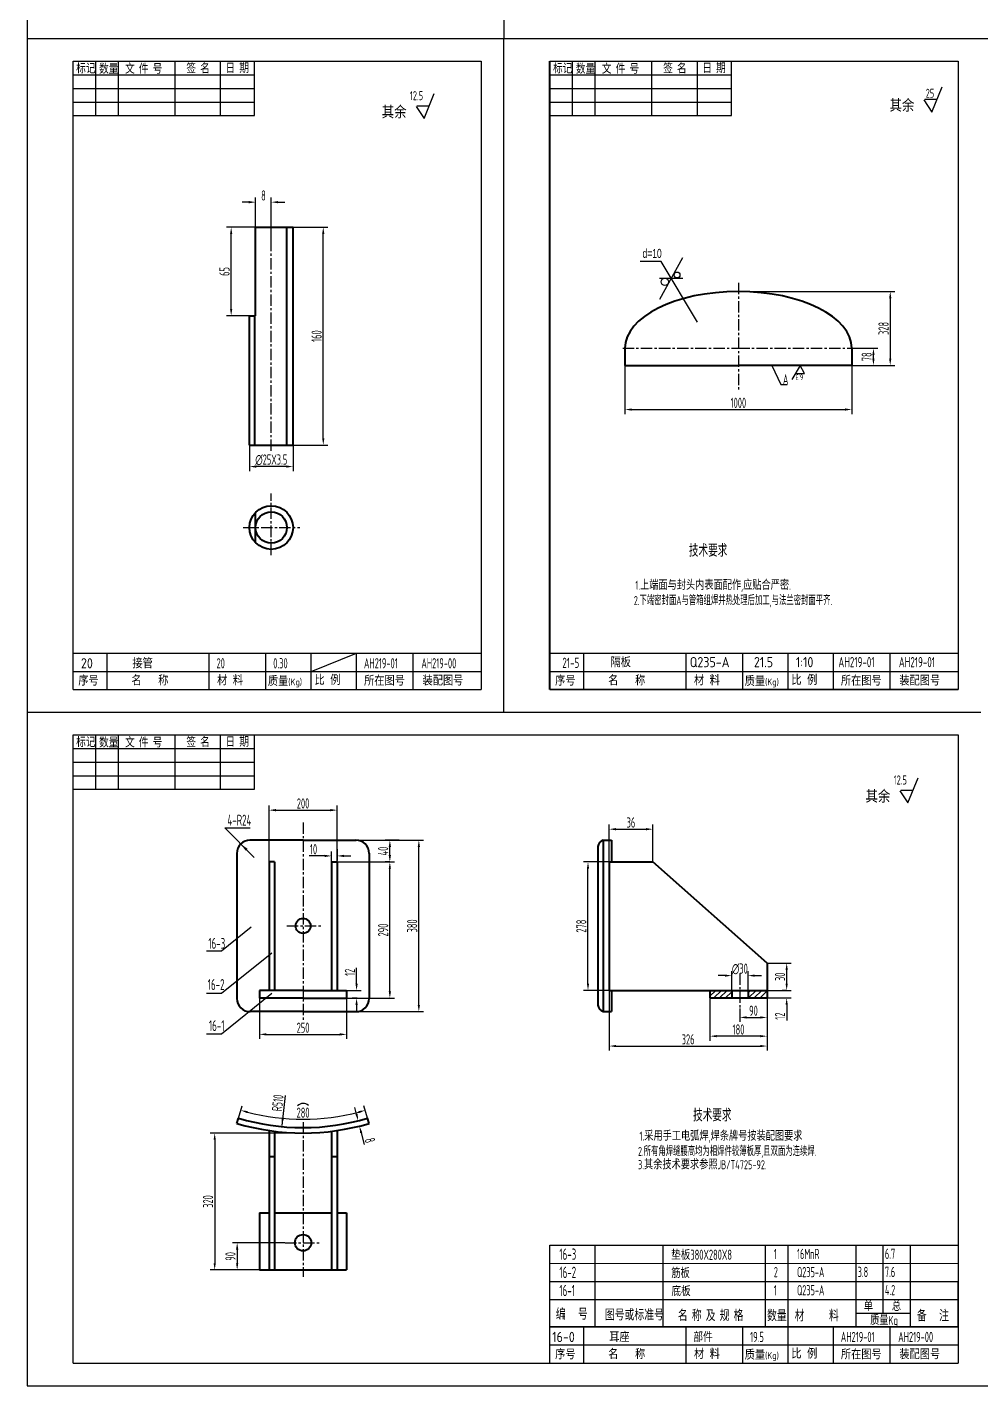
# Model space of a CAD drawing. Extents: x -857 to 594, y 0 to 1194.
# Drawn here: x -857 to -436, y 6 to 605 of the extents above; entities that cross this region are included whole.
import ezdxf
from ezdxf.enums import TextEntityAlignment as Align

# ---------------------------------------------------------------- set-up
doc = ezdxf.new("R2010")
doc.units = 0
doc.header["$LTSCALE"] = 2
doc.header["$MEASUREMENT"] = 0
doc.linetypes.add('CENTERX2', pattern=[4, 2.5, -0.5, 0.5, -0.5])
doc.layers.get('0').update_dxf_attribs({"linetype": 'CONTINUOUS'})
doc.layers.get('DEFPOINTS').update_dxf_attribs({"linetype": 'CONTINUOUS'})
for name, color, linetype in [('16CEN', 6, 'CENTERX2'), ('16CON1', 4, 'CONTINUOUS'), ('16CON2', 3, 'CONTINUOUS'), ('16TXT', 3, 'CONTINUOUS')]:
    doc.layers.add(name, color=color, linetype=linetype)
doc.layers.add('16CON', color=7, linetype='CONTINUOUS', lineweight=40)
doc.styles.add('GREEKC', font='greekc.shx', dxfattribs={"width": 0.7, "bigfont": 'hztxt2.shx'})
doc.styles.add('HZ', font='ascii.shx', dxfattribs={"width": 0.7, "bigfont": 'hztxt2.shx'})
doc.styles.add('HZ1', font='ascii.shx', dxfattribs={"width": 0.75, "bigfont": 'hztxt2.shx'})
doc.dimstyles.get("Standard").update_dxf_attribs({"dimtxt": 4.5, "dimasz": 3, "dimexe": 2, "dimexo": 0.0625, "dimgap": 0.7, "dimtad": 1, "dimdec": 4, "dimzin": 0, "dimdsep": 46, "dimtxsty": 'HZ', "dimcen": 0.09, "dimadec": 0, "dimazin": 0, "dimtfac": 1, "dimtdec": 4, "dimtofl": 0, "dimtmove": 0, "dimatfit": 3, "dimfxl": 0, "dimtolj": 1, "dimtzin": 0, "dimarcsym": 0})

# ---------------------------------------------------------------- blocks, each defined once
blk = doc.blocks.new('*D35')
at = {"color": 0, "linetype": 'ByBlock'}
for p, q in [((-739.7, 516.69), (-724.44, 516.69)), ((-726.44, 423.69), (-726.44, 513.69)), ((-739.7, 420.69), (-724.44, 420.69))]:
    blk.add_line(p, q, dxfattribs=at)
for points in [[(-726.94, 513.69), (-725.94, 513.69), (-726.44, 516.69)], [(-726.94, 423.69), (-725.94, 423.69), (-726.44, 420.69)]]:
    blk.add_solid(points, dxfattribs=at)
at = {"layer": 'DEFPOINTS', "color": 0, "linetype": 'ByBlock'}
for p in [(-739.76, 516.69), (-726.44, 516.69), (-739.76, 420.69)]:
    blk.add_point(p, dxfattribs=at)
at = {"color": 0, "linetype": 'ByBlock', "insert": (-729.39, 468.69), "char_height": 4.5, "attachment_point": 5, "rotation": 90, "style": 'HZ'}
blk.add_mtext('\\A1;160', dxfattribs=at)
blk = doc.blocks.new('*D36')
at = {"color": 0, "linetype": 'ByBlock'}
for p, q in [((-751.84, 516.69), (-769.05, 516.69)), ((-767.05, 480.69), (-767.05, 513.69)), ((-757.68, 477.69), (-769.05, 477.69))]:
    blk.add_line(p, q, dxfattribs=at)
for points in [[(-767.55, 513.69), (-766.55, 513.69), (-767.05, 516.69)], [(-767.55, 480.69), (-766.55, 480.69), (-767.05, 477.69)]]:
    blk.add_solid(points, dxfattribs=at)
at = {"layer": 'DEFPOINTS', "color": 0, "linetype": 'ByBlock'}
for p in [(-767.05, 516.69), (-751.77, 516.69), (-757.61, 477.69)]:
    blk.add_point(p, dxfattribs=at)
at = {"color": 0, "linetype": 'ByBlock', "insert": (-770, 497.19), "char_height": 4.5, "attachment_point": 5, "rotation": 90, "style": 'HZ'}
blk.add_mtext('\\A1;65', dxfattribs=at)
blk = doc.blocks.new('*D37')
at = {"color": 0, "linetype": 'ByBlock'}
for p, q in [((-739.76, 431.64), (-739.76, 409.19)), ((-758.96, 431.26), (-758.96, 409.19)), ((-742.76, 411.19), (-755.96, 411.19))]:
    blk.add_line(p, q, dxfattribs=at)
for points in [[(-755.96, 411.69), (-755.96, 410.69), (-758.96, 411.19)], [(-742.76, 411.69), (-742.76, 410.69), (-739.76, 411.19)]]:
    blk.add_solid(points, dxfattribs=at)
at = {"layer": 'DEFPOINTS', "color": 0, "linetype": 'ByBlock'}
for p in [(-758.96, 431.32), (-739.76, 431.71), (-758.96, 411.19)]:
    blk.add_point(p, dxfattribs=at)
at = {"color": 0, "linetype": 'ByBlock', "insert": (-749.36, 414.14), "char_height": 4.5, "attachment_point": 5, "style": 'HZ'}
blk.add_mtext('\\A1;∅25X3.5', dxfattribs=at)
blk = doc.blocks.new('*D38')
at = {"color": 0, "linetype": 'ByBlock'}
for p, q in [((-759.26, 527.75), (-762.26, 527.75)), ((-756.26, 511.42), (-756.26, 529.75)), ((-749.36, 510.95), (-749.36, 529.75)), ((-746.36, 527.75), (-743.36, 527.75))]:
    blk.add_line(p, q, dxfattribs=at)
for points in [[(-759.26, 528.25), (-759.26, 527.25), (-756.26, 527.75)], [(-746.36, 528.25), (-746.36, 527.25), (-749.36, 527.75)]]:
    blk.add_solid(points, dxfattribs=at)
at = {"layer": 'DEFPOINTS', "color": 0, "linetype": 'ByBlock'}
for p in [(-756.26, 527.75), (-756.26, 511.36), (-749.36, 510.88)]:
    blk.add_point(p, dxfattribs=at)
at = {"color": 0, "linetype": 'ByBlock', "insert": (-752.81, 530.7), "char_height": 4.5, "attachment_point": 5, "style": 'HZ'}
blk.add_mtext('\\A1;8', dxfattribs=at)
blk = doc.blocks.new('*D150')
at = {"color": 0, "linetype": 'ByBlock'}
for p, q in [((-543.34, 524.89), (-474.44, 524.89)), ((-476.44, 521.89), (-476.44, 495.34)), ((-493.34, 492.34), (-474.44, 492.34))]:
    blk.add_line(p, q, dxfattribs=at)
for points in [[(-476.94, 521.89), (-475.94, 521.89), (-476.44, 524.89)], [(-476.94, 495.34), (-475.94, 495.34), (-476.44, 492.34)]]:
    blk.add_solid(points, dxfattribs=at)
at = {"layer": 'DEFPOINTS', "color": 0, "linetype": 'ByBlock'}
for p in [(-543.4, 524.89), (-493.4, 492.34), (-476.44, 492.34)]:
    blk.add_point(p, dxfattribs=at)
at = {"color": 0, "linetype": 'ByBlock', "insert": (-479.39, 508.61), "char_height": 4.5, "attachment_point": 5, "rotation": 90, "style": 'HZ'}
blk.add_mtext('\\A1;328', dxfattribs=at)
blk = doc.blocks.new('*D151')
at = {"color": 0, "linetype": 'ByBlock'}
for p, q in [((-494.67, 499.89), (-481.85, 499.89)), ((-484.94, 492.34), (-481.85, 492.34)), ((-483.85, 495.34), (-483.85, 496.89))]:
    blk.add_line(p, q, dxfattribs=at)
for points in [[(-484.35, 496.89), (-483.35, 496.89), (-483.85, 499.89)], [(-484.35, 495.34), (-483.35, 495.34), (-483.85, 492.34)]]:
    blk.add_solid(points, dxfattribs=at)
at = {"layer": 'DEFPOINTS', "color": 0, "linetype": 'ByBlock'}
for p in [(-494.73, 499.89), (-483.85, 499.89), (-485.01, 492.34)]:
    blk.add_point(p, dxfattribs=at)
at = {"color": 0, "linetype": 'ByBlock', "insert": (-486.8, 496.11), "char_height": 4.5, "attachment_point": 5, "rotation": 90, "style": 'HZ'}
blk.add_mtext('\\A1;78', dxfattribs=at)
blk = doc.blocks.new('*D168')
at = {"color": 0, "linetype": 'ByBlock'}
for p, q in [((-763.79, 123.94), (-762.2, 129.3)), ((-706.91, 123.94), (-708.5, 129.3))]:
    blk.add_line(p, q, dxfattribs=at)
blk.add_arc((-735.35, 219.9), 96.5, 255.27411, 284.72589, dxfattribs=at)
for points in [[(-760.02, 126.09), (-759.75, 127.05), (-762.77, 127.38)], [(-710.96, 127.05), (-710.69, 126.09), (-707.93, 127.38)]]:
    blk.add_solid(points, dxfattribs=at)
at = {"layer": 'DEFPOINTS', "color": 0, "linetype": 'ByBlock'}
for p in [(-764.49, 121.58), (-763.81, 123.88), (-744.6, 123.85), (-706.9, 123.88), (-706.21, 121.58)]:
    blk.add_point(p, dxfattribs=at)
at = {"color": 0, "linetype": 'ByBlock', "insert": (-735.35, 126.35), "char_height": 4.5, "attachment_point": 5, "style": 'HZ'}
blk.add_mtext('\\A1;280', dxfattribs=at)
blk = doc.blocks.new('*D167')
at = {"color": 0, "linetype": 'ByBlock'}
for p, q in [((-711.77, 125.66), (-712.49, 128.57)), ((-710.98, 122.77), (-709.1, 123.24)), ((-710.39, 120.44), (-708.52, 120.91)), ((-709.73, 117.51), (-708.42, 112.28))]:
    blk.add_line(p, q, dxfattribs=at)
for points in [[(-711.28, 125.78), (-712.25, 125.54), (-711.04, 122.75)], [(-709.24, 117.64), (-710.21, 117.39), (-710.46, 120.42)]]:
    blk.add_solid(points, dxfattribs=at)
at = {"layer": 'DEFPOINTS', "color": 0, "linetype": 'ByBlock'}
for p in [(-711.04, 122.75), (-710.46, 120.42), (-710.46, 120.42)]:
    blk.add_point(p, dxfattribs=at)
at = {"color": 0, "linetype": 'ByBlock', "insert": (-705.85, 114.16), "char_height": 4.5, "attachment_point": 5, "rotation": 284.05069, "style": 'HZ'}
blk.add_mtext('\\A1;8', dxfattribs=at)
blk = doc.blocks.new('*D169')
at = {"color": 0, "linetype": 'ByBlock'}
blk.add_line((-743.18, 133.95), (-744.67, 120.68), dxfattribs=at)
blk.add_solid([(-744.83, 123.72), (-743.83, 123.6), (-744.67, 120.68)], dxfattribs=at)
at = {"layer": 'DEFPOINTS', "color": 0, "linetype": 'ByBlock'}
for p in [(-735.35, 203.61), (-744.67, 120.68)]:
    blk.add_point(p, dxfattribs=at)
at = {"color": 0, "linetype": 'ByBlock', "insert": (-746.52, 130.62), "char_height": 4.5, "attachment_point": 5, "rotation": 83.59187, "style": 'HZ'}
blk.add_mtext('\\A1;R510', dxfattribs=at)
blk = doc.blocks.new('*D153')
at = {"color": 0, "linetype": 'ByBlock'}
for p, q in [((-750.35, 236.94), (-750.35, 261.71)), ((-747.35, 259.71), (-723.35, 259.71)), ((-720.35, 236.94), (-720.35, 261.71))]:
    blk.add_line(p, q, dxfattribs=at)
for points in [[(-747.35, 260.21), (-747.35, 259.21), (-750.35, 259.71)], [(-723.35, 260.21), (-723.35, 259.21), (-720.35, 259.71)]]:
    blk.add_solid(points, dxfattribs=at)
at = {"layer": 'DEFPOINTS', "color": 0, "linetype": 'ByBlock'}
for p in [(-720.35, 259.71), (-750.35, 236.87), (-720.35, 236.87)]:
    blk.add_point(p, dxfattribs=at)
at = {"color": 0, "linetype": 'ByBlock', "insert": (-735.35, 262.66), "char_height": 4.5, "attachment_point": 5, "style": 'HZ'}
blk.add_mtext('\\A1;200', dxfattribs=at)
blk = doc.blocks.new('*D155')
at = {"color": 0, "linetype": 'ByBlock'}
for p, q in [((-715.83, 246.47), (-682.29, 246.47)), ((-684.29, 173.87), (-684.29, 243.47)), ((-711.82, 170.87), (-682.29, 170.87))]:
    blk.add_line(p, q, dxfattribs=at)
for points in [[(-684.79, 243.47), (-683.79, 243.47), (-684.29, 246.47)], [(-684.79, 173.87), (-683.79, 173.87), (-684.29, 170.87)]]:
    blk.add_solid(points, dxfattribs=at)
at = {"layer": 'DEFPOINTS', "color": 0, "linetype": 'ByBlock'}
for p in [(-715.89, 246.47), (-684.29, 246.47), (-711.88, 170.87)]:
    blk.add_point(p, dxfattribs=at)
at = {"color": 0, "linetype": 'ByBlock', "insert": (-687.24, 208.67), "char_height": 4.5, "attachment_point": 5, "rotation": 90, "style": 'HZ'}
blk.add_mtext('\\A1;380', dxfattribs=at)
blk = doc.blocks.new('*D157')
at = {"color": 0, "linetype": 'ByBlock'}
for p, q in [((-697.14, 236.87), (-699.08, 236.87)), ((-697.08, 179.8), (-697.08, 233.87)), ((-716.09, 176.8), (-695.08, 176.8))]:
    blk.add_line(p, q, dxfattribs=at)
for points in [[(-697.58, 233.87), (-696.58, 233.87), (-697.08, 236.87)], [(-697.58, 179.8), (-696.58, 179.8), (-697.08, 176.8)]]:
    blk.add_solid(points, dxfattribs=at)
at = {"layer": 'DEFPOINTS', "color": 0, "linetype": 'ByBlock'}
for p in [(-697.08, 236.87), (-697.08, 236.87), (-716.15, 176.8)]:
    blk.add_point(p, dxfattribs=at)
at = {"color": 0, "linetype": 'ByBlock', "insert": (-700.03, 206.84), "char_height": 4.5, "attachment_point": 5, "rotation": 90, "style": 'HZ'}
blk.add_mtext('\\A1;290', dxfattribs=at)
blk = doc.blocks.new('*D152')
at = {"color": 0, "linetype": 'ByBlock'}
for p, q in [((-754.55, 176.81), (-754.55, 158.85)), ((-716.15, 176.81), (-716.15, 158.85)), ((-751.55, 160.85), (-719.15, 160.85))]:
    blk.add_line(p, q, dxfattribs=at)
for points in [[(-751.55, 161.35), (-751.55, 160.35), (-754.55, 160.85)], [(-719.15, 161.35), (-719.15, 160.35), (-716.15, 160.85)]]:
    blk.add_solid(points, dxfattribs=at)
at = {"layer": 'DEFPOINTS', "color": 0, "linetype": 'ByBlock'}
for p in [(-754.55, 176.87), (-716.15, 176.87), (-716.15, 160.85)]:
    blk.add_point(p, dxfattribs=at)
at = {"color": 0, "linetype": 'ByBlock', "insert": (-735.35, 163.8), "char_height": 4.5, "attachment_point": 5, "style": 'HZ'}
blk.add_mtext('\\A1;250', dxfattribs=at)
blk = doc.blocks.new('*D158')
at = {"color": 0, "linetype": 'ByBlock'}
for p, q in [((-711.75, 183.23), (-711.75, 190.18)), ((-716.09, 180.23), (-709.75, 180.23)), ((-711.44, 176.8), (-713.75, 176.8)), ((-711.75, 173.8), (-711.75, 170.8))]:
    blk.add_line(p, q, dxfattribs=at)
for points in [[(-712.25, 183.23), (-711.25, 183.23), (-711.75, 180.23)], [(-712.25, 173.8), (-711.25, 173.8), (-711.75, 176.8)]]:
    blk.add_solid(points, dxfattribs=at)
at = {"layer": 'DEFPOINTS', "color": 0, "linetype": 'ByBlock'}
for p in [(-716.15, 180.23), (-711.75, 180.23), (-711.37, 176.8)]:
    blk.add_point(p, dxfattribs=at)
at = {"color": 0, "linetype": 'ByBlock', "insert": (-714.7, 188.21), "char_height": 4.5, "attachment_point": 5, "rotation": 90, "style": 'HZ'}
blk.add_mtext('\\A1;12', dxfattribs=at)
blk = doc.blocks.new('*D154')
at = {"color": 0, "linetype": 'ByBlock'}
for p, q in [((-722.75, 236.94), (-722.75, 241.53)), ((-720.35, 242.53), (-720.35, 237.53)), ((-725.75, 239.53), (-732.7, 239.53)), ((-717.35, 239.53), (-714.35, 239.53))]:
    blk.add_line(p, q, dxfattribs=at)
for points in [[(-725.75, 240.03), (-725.75, 239.03), (-722.75, 239.53)], [(-717.35, 240.03), (-717.35, 239.03), (-720.35, 239.53)]]:
    blk.add_solid(points, dxfattribs=at)
at = {"layer": 'DEFPOINTS', "color": 0, "linetype": 'ByBlock'}
for p in [(-720.35, 242.6), (-722.75, 239.53), (-722.75, 236.87)]:
    blk.add_point(p, dxfattribs=at)
at = {"color": 0, "linetype": 'ByBlock', "insert": (-730.73, 242.48), "char_height": 4.5, "attachment_point": 5, "style": 'HZ'}
blk.add_mtext('\\A1;10', dxfattribs=at)
blk = doc.blocks.new('*D156')
at = {"color": 0, "linetype": 'ByBlock'}
for p, q in [((-693.01, 246.47), (-699.08, 246.47)), ((-697.08, 239.87), (-697.08, 243.47)), ((-720.29, 236.87), (-695.08, 236.87))]:
    blk.add_line(p, q, dxfattribs=at)
for points in [[(-697.58, 243.47), (-696.58, 243.47), (-697.08, 246.47)], [(-697.58, 239.87), (-696.58, 239.87), (-697.08, 236.87)]]:
    blk.add_solid(points, dxfattribs=at)
at = {"layer": 'DEFPOINTS', "color": 0, "linetype": 'ByBlock'}
for p in [(-697.08, 246.47), (-692.94, 246.47), (-720.35, 236.87)]:
    blk.add_point(p, dxfattribs=at)
at = {"color": 0, "linetype": 'ByBlock', "insert": (-700.03, 241.67), "char_height": 4.5, "attachment_point": 5, "rotation": 90, "style": 'HZ'}
blk.add_mtext('\\A1;40', dxfattribs=at)
blk = doc.blocks.new('*D163')
at = {"color": 0, "linetype": 'ByBlock'}
for p, q in [((-600.35, 227.13), (-600.35, 253.31)), ((-581.17, 236.96), (-581.17, 253.31)), ((-597.35, 251.31), (-584.17, 251.31))]:
    blk.add_line(p, q, dxfattribs=at)
for points in [[(-597.35, 251.81), (-597.35, 250.81), (-600.35, 251.31)], [(-584.17, 251.81), (-584.17, 250.81), (-581.17, 251.31)]]:
    blk.add_solid(points, dxfattribs=at)
at = {"layer": 'DEFPOINTS', "color": 0, "linetype": 'ByBlock'}
for p in [(-581.17, 251.31), (-581.17, 236.89), (-600.35, 227.07)]:
    blk.add_point(p, dxfattribs=at)
at = {"color": 0, "linetype": 'ByBlock', "insert": (-590.76, 254.26), "char_height": 4.5, "attachment_point": 5, "style": 'HZ'}
blk.add_mtext('\\A1;36', dxfattribs=at)
blk = doc.blocks.new('*D162')
at = {"color": 0, "linetype": 'ByBlock'}
for p, q in [((-600.35, 184.13), (-600.35, 153.7)), ((-530.75, 176.83), (-530.75, 153.7)), ((-597.35, 155.7), (-533.75, 155.7))]:
    blk.add_line(p, q, dxfattribs=at)
for points in [[(-597.35, 156.2), (-597.35, 155.2), (-600.35, 155.7)], [(-533.75, 156.2), (-533.75, 155.2), (-530.75, 155.7)]]:
    blk.add_solid(points, dxfattribs=at)
at = {"layer": 'DEFPOINTS', "color": 0, "linetype": 'ByBlock'}
for p in [(-600.35, 184.19), (-530.75, 176.89), (-530.75, 155.7)]:
    blk.add_point(p, dxfattribs=at)
at = {"color": 0, "linetype": 'ByBlock', "insert": (-565.55, 158.65), "char_height": 4.5, "attachment_point": 5, "style": 'HZ'}
blk.add_mtext('\\A1;326', dxfattribs=at)
blk = doc.blocks.new('*D159')
at = {"color": 0, "linetype": 'ByBlock'}
for p, q in [((-600.41, 236.89), (-611.71, 236.89)), ((-609.71, 183.25), (-609.71, 233.89)), ((-600.41, 180.25), (-611.71, 180.25))]:
    blk.add_line(p, q, dxfattribs=at)
for points in [[(-610.21, 233.89), (-609.21, 233.89), (-609.71, 236.89)], [(-610.21, 183.25), (-609.21, 183.25), (-609.71, 180.25)]]:
    blk.add_solid(points, dxfattribs=at)
at = {"layer": 'DEFPOINTS', "color": 0, "linetype": 'ByBlock'}
for p in [(-609.71, 236.89), (-600.35, 236.89), (-600.35, 180.25)]:
    blk.add_point(p, dxfattribs=at)
at = {"color": 0, "linetype": 'ByBlock', "insert": (-612.66, 208.57), "char_height": 4.5, "attachment_point": 5, "rotation": 90, "style": 'HZ'}
blk.add_mtext('\\A1;278', dxfattribs=at)
blk = doc.blocks.new('*D160')
at = {"color": 0, "linetype": 'ByBlock'}
for p, q in [((-530.69, 192.25), (-520.1, 192.25)), ((-522.1, 183.25), (-522.1, 189.25)), ((-530.69, 180.25), (-520.1, 180.25))]:
    blk.add_line(p, q, dxfattribs=at)
for points in [[(-522.6, 189.25), (-521.6, 189.25), (-522.1, 192.25)], [(-522.6, 183.25), (-521.6, 183.25), (-522.1, 180.25)]]:
    blk.add_solid(points, dxfattribs=at)
at = {"layer": 'DEFPOINTS', "color": 0, "linetype": 'ByBlock'}
for p in [(-530.75, 192.25), (-522.1, 192.25), (-530.75, 180.25)]:
    blk.add_point(p, dxfattribs=at)
at = {"color": 0, "linetype": 'ByBlock', "insert": (-525.05, 186.25), "char_height": 4.5, "attachment_point": 5, "rotation": 90, "style": 'HZ'}
blk.add_mtext('\\A1;30', dxfattribs=at)
blk = doc.blocks.new('*D161')
at = {"color": 0, "linetype": 'ByBlock'}
for p, q in [((-522.1, 183.25), (-522.1, 186.25)), ((-522.16, 180.25), (-524.1, 180.25)), ((-530.69, 176.89), (-520.1, 176.89)), ((-522.1, 173.89), (-522.1, 166.94))]:
    blk.add_line(p, q, dxfattribs=at)
for points in [[(-522.6, 183.25), (-521.6, 183.25), (-522.1, 180.25)], [(-522.6, 173.89), (-521.6, 173.89), (-522.1, 176.89)]]:
    blk.add_solid(points, dxfattribs=at)
at = {"layer": 'DEFPOINTS', "color": 0, "linetype": 'ByBlock'}
for p in [(-522.1, 180.25), (-530.75, 176.89), (-522.1, 176.89)]:
    blk.add_point(p, dxfattribs=at)
at = {"color": 0, "linetype": 'ByBlock', "insert": (-525.05, 168.92), "char_height": 4.5, "attachment_point": 5, "rotation": 90, "style": 'HZ'}
blk.add_mtext('\\A1;12', dxfattribs=at)
blk = doc.blocks.new('*D165')
at = {"color": 0, "linetype": 'ByBlock'}
for p, q in [((-555.95, 176.83), (-555.95, 158.06)), ((-530.75, 163.36), (-530.75, 158.06)), ((-533.75, 160.06), (-552.95, 160.06))]:
    blk.add_line(p, q, dxfattribs=at)
for points in [[(-552.95, 160.56), (-552.95, 159.56), (-555.95, 160.06)], [(-533.75, 160.56), (-533.75, 159.56), (-530.75, 160.06)]]:
    blk.add_solid(points, dxfattribs=at)
at = {"layer": 'DEFPOINTS', "color": 0, "linetype": 'ByBlock'}
for p in [(-555.95, 176.89), (-530.75, 163.43), (-555.95, 160.06)]:
    blk.add_point(p, dxfattribs=at)
at = {"color": 0, "linetype": 'ByBlock', "insert": (-543.35, 163.01), "char_height": 4.5, "attachment_point": 5, "style": 'HZ'}
blk.add_mtext('\\A1;180', dxfattribs=at)
blk = doc.blocks.new('*D166')
at = {"color": 0, "linetype": 'ByBlock'}
for p, q in [((-549.35, 186.75), (-552.35, 186.75)), ((-546.35, 180.32), (-546.35, 188.75)), ((-539.15, 180.32), (-539.15, 188.75)), ((-536.15, 186.75), (-533.15, 186.75))]:
    blk.add_line(p, q, dxfattribs=at)
for points in [[(-549.35, 187.25), (-549.35, 186.25), (-546.35, 186.75)], [(-536.15, 187.25), (-536.15, 186.25), (-539.15, 186.75)]]:
    blk.add_solid(points, dxfattribs=at)
at = {"layer": 'DEFPOINTS', "color": 0, "linetype": 'ByBlock'}
for p in [(-546.35, 186.75), (-546.35, 180.25), (-539.15, 180.25)]:
    blk.add_point(p, dxfattribs=at)
at = {"color": 0, "linetype": 'ByBlock', "insert": (-542.75, 189.7), "char_height": 4.5, "attachment_point": 5, "style": 'HZ'}
blk.add_mtext('\\A1;∅30', dxfattribs=at)
blk = doc.blocks.new('*D164')
at = {"color": 0, "linetype": 'ByBlock'}
for p, q in [((-542.75, 172.29), (-542.75, 166.32)), ((-539.75, 168.32), (-533.75, 168.32)), ((-530.75, 169.52), (-530.75, 166.32))]:
    blk.add_line(p, q, dxfattribs=at)
for points in [[(-539.75, 168.82), (-539.75, 167.82), (-542.75, 168.32)], [(-533.75, 168.82), (-533.75, 167.82), (-530.75, 168.32)]]:
    blk.add_solid(points, dxfattribs=at)
at = {"layer": 'DEFPOINTS', "color": 0, "linetype": 'ByBlock'}
for p in [(-542.75, 172.35), (-530.75, 169.59), (-530.75, 168.32)]:
    blk.add_point(p, dxfattribs=at)
at = {"color": 0, "linetype": 'ByBlock', "insert": (-536.75, 171.27), "char_height": 4.5, "attachment_point": 5, "style": 'HZ'}
blk.add_mtext('\\A1;90', dxfattribs=at)
blk = doc.blocks.new('*D239')
at = {"color": 0, "linetype": 'ByBlock'}
for p, q in [((-593.4, 455.74), (-593.4, 434.33)), ((-493.4, 455.74), (-493.4, 434.33)), ((-590.4, 436.33), (-496.4, 436.33))]:
    blk.add_line(p, q, dxfattribs=at)
for points in [[(-590.4, 436.83), (-590.4, 435.83), (-593.4, 436.33)], [(-496.4, 436.83), (-496.4, 435.83), (-493.4, 436.33)]]:
    blk.add_solid(points, dxfattribs=at)
at = {"layer": 'DEFPOINTS', "color": 0, "linetype": 'ByBlock'}
for p in [(-593.4, 455.8), (-493.4, 455.8), (-493.4, 436.33)]:
    blk.add_point(p, dxfattribs=at)
at = {"color": 0, "linetype": 'ByBlock', "insert": (-543.4, 439.28), "char_height": 4.5, "attachment_point": 5, "style": 'HZ'}
blk.add_mtext('\\A1;1000', dxfattribs=at)
blk = doc.blocks.new('*D240')
at = {"color": 0, "linetype": 'ByBlock'}
for p, q in [((-735.41, 117.36), (-776.31, 117.36)), ((-774.31, 114.36), (-774.31, 59.98)), ((-754.61, 56.98), (-776.31, 56.98))]:
    blk.add_line(p, q, dxfattribs=at)
for points in [[(-774.81, 114.36), (-773.81, 114.36), (-774.31, 117.36)], [(-774.81, 59.98), (-773.81, 59.98), (-774.31, 56.98)]]:
    blk.add_solid(points, dxfattribs=at)
at = {"layer": 'DEFPOINTS', "color": 0, "linetype": 'ByBlock'}
for p in [(-735.35, 117.36), (-774.31, 56.98), (-754.55, 56.98)]:
    blk.add_point(p, dxfattribs=at)
at = {"color": 0, "linetype": 'ByBlock', "insert": (-777.26, 87.17), "char_height": 4.5, "attachment_point": 5, "rotation": 90, "style": 'HZ'}
blk.add_mtext('\\A1;320', dxfattribs=at)
blk = doc.blocks.new('*D241')
at = {"color": 0, "linetype": 'ByBlock'}
for p, q in [((-743.35, 68.98), (-766.4, 68.98)), ((-764.4, 65.98), (-764.4, 59.98)), ((-743.28, 56.98), (-766.4, 56.98))]:
    blk.add_line(p, q, dxfattribs=at)
for points in [[(-764.9, 65.98), (-763.9, 65.98), (-764.4, 68.98)], [(-764.9, 59.98), (-763.9, 59.98), (-764.4, 56.98)]]:
    blk.add_solid(points, dxfattribs=at)
at = {"layer": 'DEFPOINTS', "color": 0, "linetype": 'ByBlock'}
for p in [(-743.29, 68.98), (-764.4, 56.98), (-743.22, 56.98)]:
    blk.add_point(p, dxfattribs=at)
at = {"color": 0, "linetype": 'ByBlock', "insert": (-767.35, 62.98), "char_height": 4.5, "attachment_point": 5, "rotation": 90, "style": 'HZ'}
blk.add_mtext('\\A1;90', dxfattribs=at)

msp = doc.modelspace()

# ---------------------------------------------------------------- hatches: boundary and pattern name
at = {"layer": '16CON2'}
h = msp.add_hatch(dxfattribs=at)
h.set_pattern_fill('ANSI31', color=256, scale=14.4, style=0)
h.set_pattern_definition([(45, (274.4363, -557.441), (-1.2727922, 1.2727922), [])])
h.paths.add_polyline_path([(-555.94844, 180.2548), (-555.94844, 176.8948), (-546.34844, 176.8948), (-546.34844, 180.2548)])
h.paths.add_polyline_path([(-530.74844, 176.8948), (-530.74844, 180.2548), (-539.14844, 180.2548), (-539.14844, 176.8948)])

# ---------------------------------------------------------------- linework, layer by layer
for p, q in [((-656.74588, 589.90469), (-656.74588, 312.90469)), ((-446.49588, 589.90469), (-446.49588, 312.90469)), ((-836.74588, 312.90469), (-656.74588, 312.90469)), ((-626.49588, 312.90469), (-446.49588, 312.90469)), ((-446.49588, 292.90469), (-446.49588, 15.90469)), ((-836.74588, 15.90469), (-446.49588, 15.90469)), ((-626.49588, 15.90469), (-446.49588, 15.90469))]:
    msp.add_line(p, q)
at = {"color": 3, "linetype": 'ByBlock'}
msp.add_line((-756.87583, 238.85358), (-769.89495, 251.93532), dxfattribs=at)
at = {"color": 4}
for q in [(-446.49874, 51.93045), (-626.49587, 31.90469)]:
    msp.add_line((-446.49588, 31.93045), q, dxfattribs=at)
for points in [[(-836.74588, 312.90469), (-836.74588, 589.90469), (-656.74588, 589.90469)], [(-626.49588, 589.90469), (-446.49588, 589.90469)], [(-836.74588, 15.90469), (-836.74588, 292.90469), (-656.74588, 292.90469)], [(-656.74588, 292.90469), (-446.49588, 292.90469)]]:
    msp.add_lwpolyline(points)
at = {"color": 3, "linetype": 'ByBlock'}
msp.add_solid([(-759.8273, 242.66982), (-760.67787, 241.82333), (-762.79206, 244.79826)], dxfattribs=at)
at = {"layer": '16CEN'}
for p, q in [((-749.36325, 418.09206), (-749.36325, 516.68625)), ((-543.40231, 492.12559), (-543.40231, 444.43079)), ((-594.40231, 463.35471), (-543.40231, 463.35471)), ((-543.40231, 463.35471), (-492.40232, 463.35471)), ((-749.36325, 372.13139), (-749.36325, 399.3326)), ((-761.82886, 384.2898), (-736.6997, 384.2898)), ((-735.35143, 254.29905), (-735.35143, 167.21139)), ((-742.50002, 208.6748), (-726.7831, 208.6748)), ((-735.35143, 122.15959), (-735.35143, 53.92554)), ((-743.28932, 68.98155), (-727.32298, 68.98155))]:
    msp.add_line(p, q, dxfattribs=at)
msp.add_lwpolyline([(-542.74844, 187.71069), (-542.74844, 172.35069)], dxfattribs=at)
at = {"layer": '16CON'}
for p, q in [((-756.26325, 477.68625), (-756.26325, 516.68625)), ((-742.46325, 420.68625), (-742.46325, 516.68625)), ((-739.76325, 420.68625), (-739.76325, 516.68625)), ((-758.96325, 420.68625), (-758.96325, 477.68625)), ((-756.56325, 420.68625), (-756.56325, 477.68625)), ((-593.40231, 463.35471), (-593.40231, 455.80471)), ((-493.40232, 463.35471), (-493.40232, 455.80471)), ((-756.26325, 377.61522), (-756.26325, 390.96438)), ((-602.98844, 246.4948), (-599.38844, 246.4948)), ((-764.48852, 240.78198), (-764.48852, 176.56761)), ((-706.21434, 240.78198), (-706.21434, 176.56761)), ((-750.35143, 236.8748), (-750.35143, 180.2348)), ((-747.95143, 236.8748), (-747.95143, 180.2348)), ((-722.75143, 236.8748), (-722.75143, 180.2348)), ((-720.35143, 236.8748), (-720.35143, 180.2348)), ((-600.34844, 236.8948), (-581.16842, 236.8948)), ((-530.74844, 192.2548), (-581.16842, 236.8948)), ((-754.55143, 180.2348), (-754.55143, 176.8748)), ((-716.15143, 180.2348), (-716.15143, 176.8748)), ((-600.34844, 180.2548), (-530.74844, 180.2548)), ((-555.94844, 176.8948), (-530.74844, 176.8948)), ((-602.98844, 170.8948), (-599.38844, 170.8948)), ((-750.35143, 118.45958), (-750.35143, 56.98155)), ((-747.95143, 118.13361), (-747.95143, 56.98155)), ((-722.75143, 118.13361), (-722.75143, 56.98155)), ((-720.35143, 118.45958), (-720.35143, 56.98155)), ((-750.35143, 106.94806), (-747.95143, 106.94806)), ((-722.75143, 106.94806), (-720.35143, 106.94806)), ((-754.55143, 82.18155), (-754.55143, 56.98155)), ((-754.55143, 82.18155), (-750.35143, 82.18155)), ((-747.95143, 82.18155), (-722.75143, 82.18155)), ((-720.35143, 82.18155), (-716.15143, 82.18155)), ((-716.15143, 82.18155), (-716.15143, 56.98155)), ((-754.55143, 56.98155), (-716.15143, 56.98155))]:
    msp.add_line(p, q, dxfattribs=at)
for points in [[(-626.49588, 312.90469), (-626.49588, 589.90469)], [(-756.26325, 516.68625), (-739.76325, 516.68625)], [(-758.96325, 477.68625), (-756.26325, 477.68625)], [(-593.40231, 455.80471), (-543.40231, 455.80471)], [(-493.40232, 455.80471), (-543.40231, 455.80471)], [(-758.96325, 420.68625), (-739.76325, 420.68625)], [(-735.35143, 246.4748), (-758.82296, 246.4748)], [(-735.35143, 246.4748), (-711.8799, 246.4748)], [(-602.98844, 246.4948), (-602.98844, 170.8948)], [(-599.38844, 246.4948), (-599.38844, 236.8948)], [(-605.38844, 243.6451), (-605.38844, 173.74449)], [(-747.95143, 236.8748), (-750.35143, 236.8748)], [(-722.75143, 236.8748), (-720.35143, 236.8748)], [(-600.34844, 236.8948), (-600.34844, 180.2548)], [(-530.74844, 192.2548), (-530.74844, 176.8948)], [(-735.35143, 180.2348), (-754.55143, 180.2348)], [(-735.35143, 180.2348), (-716.15143, 180.2348)], [(-599.38844, 180.2548), (-599.38844, 170.8948)], [(-555.94844, 180.2548), (-555.94844, 176.8948)], [(-546.34844, 180.2548), (-546.34844, 176.8948)], [(-539.14844, 180.2548), (-539.14844, 176.8948)], [(-735.35143, 176.8748), (-754.55143, 176.8748)], [(-735.35143, 176.8748), (-716.15143, 176.8748)], [(-735.35143, 170.8748), (-758.82296, 170.8748)], [(-735.35143, 170.8748), (-711.8799, 170.8748)], [(-764.48852, 121.58312), (-763.8066, 123.8842)], [(-706.21434, 121.58312), (-706.89627, 123.8842)]]:
    msp.add_lwpolyline(points, dxfattribs=at)
for centre, radius in [((-749.36325, 384.2898), 9.6), ((-749.36325, 384.2898), 6.9), ((-735.35143, 208.6748), 3.31074), ((-735.35143, 68.98155), 3.6)]:
    msp.add_circle(centre, radius, dxfattribs=at)
for centre, radius, start, end in [((-758.7289, 240.71556), 5.76, 89.06437519, 180.66069836), ((-711.97396, 240.71556), 5.76, 359.33930164, 90.93562481), ((-601.74904, 243.0155), 3.69345, 109.60692425, 170.18516532), ((-758.7289, 176.63403), 5.76, 179.33930164, 270.93562481), ((-711.97396, 176.63403), 5.76, 269.06437519, 0.66069836), ((-601.74904, 174.37409), 3.69345, 189.81483468, 250.39307575), ((-735.35143, 219.90311), 102.54653, 253.49283172, 286.50716828), ((-735.35143, 219.90311), 100.14653, 253.49283172, 286.50716828)]:
    msp.add_arc(centre, radius, start, end, dxfattribs=at)
msp.add_ellipse((-543.40231, 463.35471), major_axis=(-50, 0), ratio=0.500000013, start_param=3.141592654, end_param=6.283185307, dxfattribs=at)
at = {"layer": '16CON1'}
for p, q in [((-626.49759, 43.90469), (-446.49759, 43.93045)), ((-446.49588, 31.93045), (-626.49587, 31.90469))]:
    msp.add_line(p, q, dxfattribs=at)
at = {"layer": '16CON2'}
for p, q in [((-856.99588, 1193.90469), (-856.99588, 599.90469)), ((-646.74588, 896.90469), (-646.74588, 599.90469)), ((-856.99588, 599.90469), (-856.99588, 5.90469)), ((-856.99588, 599.90469), (-15.99588, 599.90469)), ((-856.99588, 599.90469), (-15.99588, 599.90469)), ((-646.74588, 302.90469), (-646.74588, 599.90469)), ((-568.06514, 503.16113), (-578.12145, 484.90055)), ((-577.45761, 501.53076), (-586.73521, 501.53076)), ((-561.35824, 474.81337), (-577.45761, 501.53076)), ((-578.12145, 494.23019), (-567.90552, 494.23019)), ((-528.65169, 455.80471), (-524.72096, 447.36504)), ((-524.72096, 447.36504), (-521.87636, 447.36504)), ((-731.74588, 320.90469), (-711.74588, 328.90469)), ((-626.49588, 328.90469), (-446.49588, 328.90469)), ((-856.99588, 302.90469), (-436.49588, 302.90469)), ((-769.89495, 251.93532), (-758.63287, 251.93532)), ((-758.15498, 208.06719), (-771.25991, 197.49797)), ((-771.25991, 197.49797), (-777.93249, 197.49797)), ((-749.10695, 196.69798), (-771.25991, 178.83147)), ((-771.25991, 178.83147), (-777.93249, 178.83147)), ((-749.10695, 178.83147), (-771.25991, 160.96497)), ((-771.25991, 160.96497), (-777.93249, 160.96497)), ((-626.50103, 67.90469), (-446.50103, 67.93045)), ((-626.49588, 15.90469), (-626.50103, 67.90469)), ((-606.49587, 31.90755), (-606.50103, 67.90755)), ((-576.49587, 31.91184), (-576.50103, 67.91184)), ((-531.49587, 31.91829), (-531.50103, 67.91829)), ((-521.49587, 31.91972), (-521.50103, 67.91972)), ((-491.49587, 31.92401), (-491.50103, 67.92401)), ((-479.49673, 37.92573), (-479.50103, 67.92573)), ((-467.49587, 31.92745), (-467.50103, 67.92745)), ((-626.49988, 59.90469), (-446.49988, 59.93045)), ((-626.49874, 51.90469), (-446.49874, 51.93045)), ((-491.49673, 37.92401), (-467.49673, 37.92745)), ((-626.49588, 31.90469), (-446.49588, 31.90469)), ((-856.99588, 5.90469), (-15.99588, 5.90469))]:
    msp.add_line(p, q, dxfattribs=at)
for centre, radius in [((-575.83876, 492.60165), 1.6148), ((-570.4595, 495.66552), 1.27834)]:
    msp.add_circle(centre, radius, dxfattribs=at)
msp.add_arc((-735.34648, 126.81348), 3.5762, 48.28540911, 133.622604, dxfattribs=at)
at = {"layer": '16TXT'}
for p, q in [((-836.74588, 565.90469), (-836.74588, 589.90469)), ((-826.74588, 565.90469), (-826.74588, 589.90469)), ((-816.74588, 565.90469), (-816.74588, 589.90469)), ((-791.74588, 565.90469), (-791.74588, 589.90469)), ((-771.74588, 565.90469), (-771.74588, 589.90469)), ((-756.74588, 565.90469), (-756.74588, 589.90469)), ((-626.49588, 565.90469), (-626.49588, 589.90469)), ((-616.49588, 565.90469), (-616.49588, 589.90469)), ((-606.49588, 565.90469), (-606.49588, 589.90469)), ((-581.49588, 565.90469), (-581.49588, 589.90469)), ((-561.49588, 565.90469), (-561.49588, 589.90469)), ((-546.49588, 565.90469), (-546.49588, 589.90469)), ((-836.74588, 583.90469), (-756.74588, 583.90469)), ((-626.49588, 583.90469), (-546.49588, 583.90469)), ((-836.74588, 577.90469), (-756.74588, 577.90469)), ((-681.99659, 564.58326), (-677.46749, 575.71675)), ((-626.49588, 577.90469), (-546.49588, 577.90469)), ((-458.09564, 567.5039), (-453.56654, 578.6374)), ((-836.74588, 571.90469), (-756.74588, 571.90469)), ((-685.48623, 569.96066), (-681.99659, 564.58326)), ((-685.14877, 570.21494), (-679.84667, 570.21494)), ((-626.49588, 571.90469), (-546.49588, 571.90469)), ((-461.58528, 572.8813), (-458.09564, 567.5039)), ((-461.24782, 573.13559), (-455.94573, 573.13559)), ((-836.74588, 565.90469), (-756.74588, 565.90469)), ((-626.49588, 565.90469), (-546.49588, 565.90469)), ((-836.74588, 312.90469), (-836.74588, 328.90469)), ((-836.74588, 328.90469), (-656.74588, 328.90469)), ((-821.74588, 312.90469), (-821.74588, 328.90469)), ((-776.74588, 312.90469), (-776.74588, 328.90469)), ((-751.74588, 312.90469), (-751.74588, 328.90469)), ((-731.74588, 312.90469), (-731.74588, 328.90469)), ((-711.74588, 312.90469), (-711.74588, 328.90469)), ((-686.74588, 312.90469), (-686.74588, 328.90469)), ((-626.49588, 312.90469), (-626.49588, 328.90469)), ((-611.49588, 312.90469), (-611.49588, 328.90469)), ((-566.49588, 312.90469), (-566.49588, 328.90469)), ((-541.49588, 312.90469), (-541.49588, 328.90469)), ((-521.49588, 312.90469), (-521.49588, 328.90469)), ((-501.49588, 312.90469), (-501.49588, 328.90469)), ((-476.49588, 312.90469), (-476.49588, 328.90469)), ((-836.74588, 320.90469), (-656.74588, 320.90469)), ((-626.49588, 320.90469), (-446.49588, 320.90469)), ((-446.49588, 312.90469), (-626.49588, 312.90469)), ((-836.74588, 268.90469), (-836.74588, 292.90469)), ((-826.74588, 268.90469), (-826.74588, 292.90469)), ((-816.74588, 268.90469), (-816.74588, 292.90469)), ((-791.74588, 268.90469), (-791.74588, 292.90469)), ((-771.74588, 268.90469), (-771.74588, 292.90469)), ((-756.74588, 268.90469), (-756.74588, 292.90469)), ((-836.74588, 286.90469), (-756.74588, 286.90469)), ((-836.74588, 280.90469), (-756.74588, 280.90469)), ((-836.74588, 274.90469), (-756.74588, 274.90469)), ((-468.6885, 262.87929), (-464.1594, 274.01278)), ((-836.74588, 268.90469), (-756.74588, 268.90469)), ((-472.17814, 268.25669), (-468.6885, 262.87929)), ((-471.84068, 268.51097), (-466.53859, 268.51097)), ((-626.49588, 15.90469), (-626.49588, 31.90469)), ((-611.49588, 15.90469), (-611.49588, 31.90469)), ((-566.49588, 15.90469), (-566.49588, 31.90469)), ((-541.49588, 15.90469), (-541.49588, 31.90469)), ((-521.49588, 15.90469), (-521.49588, 31.90469)), ((-501.49588, 15.90469), (-501.49588, 31.90469)), ((-476.49588, 15.90469), (-476.49588, 31.90469)), ((-626.49588, 23.90469), (-446.49588, 23.90469))]:
    msp.add_line(p, q, dxfattribs=at)
at = {"layer": '16TXT', "color": 3}
msp.add_lwpolyline([(-518.40063, 452.24179), (-514.21739, 452.24179), (-516.19893, 455.80471), (-519.86178, 449.52292)], dxfattribs=at)
at = {"layer": '16TXT', "const_width": 0.3}
msp.add_lwpolyline([(-446.49588, 31.93045), (-626.49588, 31.93045)], dxfattribs=at)
at = {"layer": 'DEFPOINTS', "color": 0, "linetype": 'ByBlock'}
for p in [(-762.79206, 244.79826), (-758.7289, 240.71556)]:
    msp.add_point(p, dxfattribs=at)

# ---------------------------------------------------------------- texts
at = {"layer": '16CON2', "width": 0.7}
for s, height, style, p in [('d=10', 4, 'GREEKC', (-585.64373, 503.16652)), ('4-R24', 4.8, 'HZ', (-768.69268, 252.89254)), ('16-3', 4.8, 'HZ', (-777.13178, 198.56463)), ('16-2', 4.8, 'HZ', (-777.39869, 180.43146)), ('16-1', 4.8, 'HZ', (-776.86488, 162.29829))]:
    msp.add_text(s, height=height, dxfattribs=dict(at, style=style)).set_placement(p)
at = {"layer": '16CON2', "style": 'HZ'}
for s, height, width, p in [('16-3', 5, 0.666667, (-622.31407, 61.43805)), (' 垫板380X280X8', 4.5, 0.7, (-574.7686, 61.44512)), ('1', 4.5, 0.666667, (-527.77665, 61.80389)), ('16MnR', 4.5, 0.666667, (-517.544, 61.80536)), ('6.7', 4.5, 0.666667, (-478.79893, 61.87267)), ('16-2', 5, 0.666667, (-622.31006, 53.43805)), ('筋板', 4.5, 0.666667, (-572.94025, 53.44512)), ('2', 4.5, 0.666667, (-527.77551, 53.80389)), ('Q235-A', 4.5, 0.666667, (-517.54286, 53.80536)), ('3.8', 4.5, 0.666667, (-490.79778, 53.87095)), ('7.6', 4.5, 0.666667, (-478.79778, 53.87267)), ('16-1', 5, 0.666667, (-622.31178, 45.43805)), ('底板', 4.5, 0.7, (-572.93911, 45.44512)), ('1', 4.5, 0.666667, (-527.77436, 45.80389)), ('Q235-A', 4.5, 0.666667, (-517.54171, 45.80536)), ('4.2', 4.5, 0.666667, (-478.79664, 45.87267))]:
    msp.add_text(s, height=height, rotation=0.00820053, dxfattribs=dict(at, width=width)).set_placement(p)
at = {"layer": '16CON2', "insert": (-523.76213, 449.59161), "char_height": 4.5, "attachment_point": 4, "style": 'HZ'}
msp.add_mtext('\\A1;A', dxfattribs=at)
at = {"layer": '16TXT'}
for s, height, style, width, p in [('标记', 4, 'HZ', 0.85, (-835.37156, 584.53546)), ('数量', 4, 'HZ', 0.85, (-825.29328, 584.38275)), ('文 件 号', 4, 'HZ', 0.85, (-813.84069, 584.38275)), ('签 名', 4, 'HZ', 0.85, (-786.81249, 584.53546)), ('日 期', 4, 'HZ', 0.85, (-769.55734, 584.68817)), ('标记', 4, 'HZ', 0.85, (-625.12156, 584.53546)), ('数量', 4, 'HZ', 0.85, (-615.04328, 584.38275)), ('文 件 号', 4, 'HZ', 0.85, (-603.59069, 584.38275)), ('签 名', 4, 'HZ', 0.85, (-576.56249, 584.53546)), ('日 期', 4, 'HZ', 0.85, (-559.30734, 584.68817)), ('12.5', 4, 'HZ', 0.75, (-688.24166, 572.71302)), (' 25', 4, 'HZ', 0.75, (-462.46649, 573.76112)), ('20', 4.5, 'HZ', 0.7, (-773.4959, 322.21953)), ('0.30', 4.5, 'HZ', 0.7, (-748.4959, 322.21953)), ('AH219-01', 4.5, 'HZ', 0.7, (-708.4959, 322.21953)), ('AH219-00', 4.5, 'HZ', 0.7, (-683.1754, 322.21953)), ('21-5', 4.5, 'HZ1', 0.75, (-621.01782, 322.42131)), ('AH219-01', 4.5, 'HZ1', 0.75, (-499.31056, 322.71796)), ('AH219-01', 4.5, 'HZ1', 0.75, (-472.6461, 322.71796)), ('标记', 4, 'HZ', 0.85, (-835.37156, 287.53546)), ('数量', 4, 'HZ', 0.85, (-825.29328, 287.38275)), ('文 件 号', 4, 'HZ', 0.85, (-813.84069, 287.38275)), ('签 名', 4, 'HZ', 0.85, (-786.81249, 287.53546)), ('日 期', 4, 'HZ', 0.85, (-769.55734, 287.68817)), ('12.5', 4, 'HZ', 0.75, (-474.93358, 271.00905)), ('部件', 4.5, 'HZ', 0.7, (-563.2459, 25.21953)), ('19.5', 4.5, 'HZ', 0.7, (-538.2459, 25.21953)), ('AH219-01', 4.5, 'HZ', 0.7, (-498.2459, 25.21953)), ('AH219-00', 4.5, 'HZ', 0.7, (-472.9254, 25.21953))]:
    msp.add_text(s, height=height, dxfattribs=dict(at, style=style, width=width)).set_placement(p)
at = {"layer": '16TXT', "style": 'HZ'}
for p, p2 in [((-700.66358, 564.67898), (-689.71125, 564.67898)), ((-476.76263, 567.59962), (-465.8103, 567.59962)), ((-487.35549, 262.97501), (-476.40316, 262.97501))]:
    msp.add_text('其余', height=5.499077, dxfattribs=at).set_placement(p, p2, align=Align.ALIGNED)
at = {"layer": '16TXT', "color": 3, "style": 'HZ', "width": 0.75}
msp.add_text('  6.3', height=2.500376, rotation=180, dxfattribs=at).set_placement((-512.25112, 451.79536))
at = {"layer": '16TXT', "color": 3, "style": 'HZ'}
for s, height, width, p in [('技术要求', 5.5, 0.7, (-565.21516, 371.44291)), ('1.上端面与封头内表面配作,应贴合严密.', 4, 0.75, (-588.84574, 356.85838)), ('2.下端密封面A与管箱组焊并热处理后加工,与法兰密封面平齐.', 4, 0.6, (-589.48337, 350.12856)), ('技术要求', 5.5, 0.7, (-563.37398, 122.49912)), ('1.采用手工电弧焊,焊条牌号按装配图要求', 4, 0.75, (-587.00455, 113.99466)), ('2.所有角焊缝腰高均为相焊件较薄板厚,且双面为连续焊.', 4, 0.6, (-587.64219, 107.26484)), ('3.其余技术要求参照JB/T4725-92.', 4, 0.75, (-587.64219, 101.39254))]:
    msp.add_text(s, height=height, dxfattribs=dict(at, width=width)).set_placement(p)
at = {"layer": '16TXT', "style": 'HZ'}
for s, height, p in [(' 20', 4.5, (-835.72102, 322.21953)), ('接管', 4.5, (-810.60807, 322.21953)), ('隔板', 4.5, (-599.80798, 322.71796)), ('Q235-A', 4.5, (-564.82606, 322.71796)), ('21.5', 4.5, (-536.55835, 322.71796)), ('1:10', 4.5, (-518.0445, 322.71796)), ('序号', 4.5, (-834.45426, 314.59219)), ('名   称', 4.5, (-811.05183, 314.69741)), ('材 料', 4.5, (-773.24996, 314.75372)), ('质量', 4.5, (-750.86892, 314.39745)), ('(Kg)', 3, (-741.88248, 314.73675)), ('比 例', 4.5, (-730.29329, 314.88051)), ('所在图号', 4.5, (-708.44676, 314.58804)), ('装配图号', 4.5, (-682.67276, 314.64273)), ('序号', 4.5, (-624.20426, 314.59219)), ('名   称', 4.5, (-600.80183, 314.69741)), ('材 料', 4.5, (-562.99996, 314.75372)), ('质量', 4.5, (-540.61892, 314.39745)), ('(Kg)', 3, (-531.63248, 314.73675)), ('比 例', 4.5, (-520.04329, 314.88051)), ('所在图号', 4.5, (-498.19676, 314.58804)), ('装配图号', 4.5, (-472.42276, 314.64273)), ('耳座', 4.5, (-600.35807, 25.21953)), ('16-0', 4.5, (-625.47102, 25.21953)), ('序号', 4.5, (-624.20426, 17.59219)), ('名   称', 4.5, (-600.80183, 17.69741)), ('材 料', 4.5, (-562.99996, 17.75372)), ('质量', 4.5, (-540.61892, 17.39745)), ('(Kg)', 3, (-531.63248, 17.73675)), ('比 例', 4.5, (-520.04329, 17.88051)), ('所在图号', 4.5, (-498.19676, 17.58804)), ('装配图号', 4.5, (-472.42276, 17.64273))]:
    msp.add_text(s, height=height, dxfattribs=at).set_placement(p)
for s, height, width, p in [('单', 4, 0.75, (-488.10272, 38.91422)), ('总', 4, 0.75, (-475.73905, 38.91599)), ('编   号', 5, 0.666667, (-623.89462, 35.02744)), ('图号或标准号', 5, 0.666667, (-602.255, 34.70965)), ('名 称 及 规 格', 5, 0.666667, (-570.06859, 34.45473)), ('数量', 5, 0.75, (-530.73761, 34.34763)), ('材      料', 5, 0.666667, (-518.60702, 34.34936)), ('质量Kg', 4, 0.75, (-485.30069, 32.74029)), ('备   注', 5, 0.666667, (-464.66717, 34.35708))]:
    msp.add_text(s, height=height, rotation=0.00820053, dxfattribs=dict(at, width=width)).set_placement(p)

# ---------------------------------------------------------------- dimensions: what is measured, and where the dimension line sits
at = {"layer": '16CON2'}
for base, p1, p2, angle, text, picture, middle in [((-756.26325, 527.75228), (-749.36325, 510.88492), (-756.26325, 511.35872), 180, '8', '*D38', (-752.81325, 530.70228)), ((-767.04846, 516.68625), (-757.61325, 477.68625), (-751.77279, 516.68625), 90, '65', '*D36', (-769.99846, 497.18625)), ((-726.44223, 516.68625), (-739.76325, 420.68625), (-739.76325, 516.68625), 90, '160', '*D35', (-729.39223, 468.68625)), ((-758.96325, 411.19088), (-739.76325, 431.70572), (-758.96325, 431.31864), 180, '%%C25X3.5', '*D37', (-749.36325, 414.14088)), ((-697.08063, 246.4748), (-720.35143, 236.8748), (-692.94302, 246.4748), 90, '40', '*D156', (-700.03063, 241.6748)), ((-684.29165, 246.4748), (-711.8799, 170.8748), (-715.88796, 246.4748), 90, '380', '*D155', (-687.24165, 208.6748)), ((-697.08063, 236.8748), (-716.15143, 176.7998), (-697.08063, 236.8748), 90, '290', '*D157', (-700.03063, 206.8373)), ((-609.70536, 236.8948), (-600.34844, 180.2548), (-600.34844, 236.8948), 90, '278', '*D159', (-612.65536, 208.5748)), ((-522.1015, 192.2548), (-530.74844, 180.2548), (-530.74844, 192.2548), 90, '30', '*D160', (-525.0515, 186.2548)), ((-711.75035, 180.2348), (-711.3742, 176.7998), (-716.15143, 180.2348), 90, '12', '*D158', (-714.70035, 188.2098)), ((-522.1015, 176.8948), (-522.1015, 180.2548), (-530.74844, 176.8948), 90, '12', '*D161', (-525.0515, 168.9198)), ((-774.31125, 56.98155), (-735.35143, 117.35658), (-754.55143, 56.98155), 90, '320', '*D240', (-777.26125, 87.16907)), ((-764.39856, 56.98155), (-743.28932, 68.98155), (-743.22144, 56.98155), 90, '90', '*D241', (-767.34856, 62.98155))]:
    dim = msp.add_linear_dim(base=base, p1=p1, p2=p2, angle=angle, text=text, dimstyle='Standard', dxfattribs=at)
    dim.commit()
    dim.dimension.update_dxf_attribs({"geometry": picture, "text_midpoint": middle})
for base, p1, p2, text, picture, middle in [((-476.4419, 455.80471), (-543.40231, 488.35471), (-493.40232, 455.80471), '328', '*D150', (-479.3919, 472.07971)), ((-483.84524, 463.35471), (-485.00655, 455.80471), (-494.73252, 463.35471), '78', '*D151', (-486.79524, 459.57971))]:
    dim = msp.add_linear_dim(base=base, p1=p1, p2=p2, angle=90, text=text, dimstyle='Standard', dxfattribs=at)
    dim.commit()
    dim.dimension.update_dxf_attribs({"geometry": picture, "text_midpoint": middle, "insert": (0, -36.53194)})
for base, p1, p2, text, picture, middle in [((-493.40232, 436.33393), (-593.40231, 455.80471), (-493.40232, 455.80471), '1000', '*D239', (-543.40231, 439.28393)), ((-720.35143, 259.71172), (-750.35143, 236.8748), (-720.35143, 236.8748), '200', '*D153', (-735.35143, 262.66172)), ((-581.16842, 251.31243), (-600.34844, 227.06551), (-581.16842, 236.8948), '36', '*D163', (-590.75843, 254.26243)), ((-722.75143, 239.53034), (-720.35143, 242.59587), (-722.75143, 236.8748), '10', '*D154', (-730.72643, 242.48034)), ((-546.34844, 186.75494), (-539.14844, 180.2548), (-546.34844, 180.2548), '%%C30', '*D166', (-542.74844, 189.70494)), ((-530.74844, 155.69922), (-600.34844, 184.18987), (-530.74844, 176.8948), '326', '*D162', (-565.54844, 158.64922)), ((-716.15143, 160.84853), (-754.55143, 176.8748), (-716.15143, 176.8748), '250', '*D152', (-735.35143, 163.79853)), ((-555.94844, 160.06136), (-530.74844, 163.42737), (-555.94844, 176.8948), '180', '*D165', (-543.34844, 163.01136)), ((-530.74844, 168.32407), (-542.74844, 172.35069), (-530.74844, 169.58632), '90', '*D164', (-536.74844, 171.27407))]:
    dim = msp.add_linear_dim(base=base, p1=p1, p2=p2, text=text, dimstyle='Standard', dxfattribs=at)
    dim.commit()
    dim.dimension.update_dxf_attribs({"geometry": picture, "text_midpoint": middle})
dim = msp.add_radius_dim(center=(-735.35143, 203.61252), mpoint=(-744.66589, 120.6785), text='R510', dimstyle='Standard', dxfattribs=at)
dim.commit()
dim.dimension.update_dxf_attribs({"geometry": '*D169', "text_midpoint": (-743.58606, 130.29306), "dimtype": 164})
dim = msp.add_angular_dim_2l(base=(-744.6046, 123.84727), line1=((-706.21434, 121.58312), (-706.89627, 123.8842)), line2=((-764.48852, 121.58312), (-763.8066, 123.8842)), text='280', dimstyle='Standard', override={"dimadec": 4}, dxfattribs=at)
dim.commit()
dim.dimension.update_dxf_attribs({"geometry": '*D168', "text_midpoint": (-735.35143, 123.40261), "dimtype": 162})
dim = msp.add_aligned_dim(p1=(-711.03784, 122.75283), p2=(-710.45517, 120.42464), distance=0, text='8', dimstyle='Standard', dxfattribs=at)
dim.commit()
dim.dimension.update_dxf_attribs({"geometry": '*D167', "text_midpoint": (-705.84541, 114.15625)})

doc.saveas('drawing.dxf')
